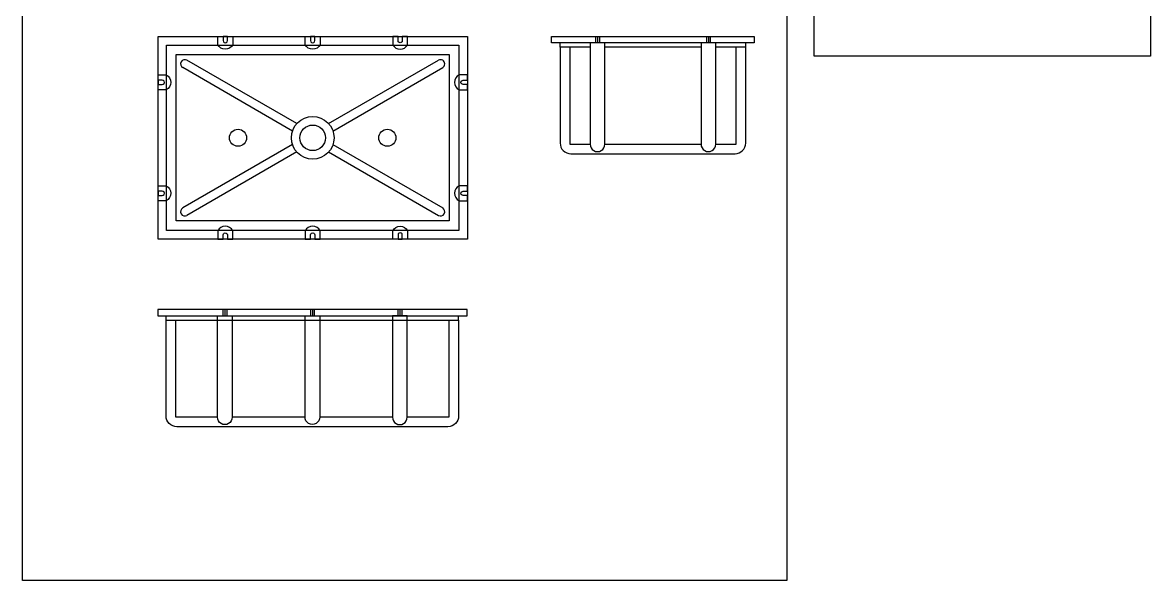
# Model space of a CAD drawing. Header units: millimetres. Extents: x -1461755 to -1310892, y 1449272 to 1531173.
# Drawn here: x -1321699 to -1316412, y 1505330 to 1507945 of the extents above; entities that cross this region are included whole.
import ezdxf

# ---------------------------------------------------------------- set-up
doc = ezdxf.new("R2010")
doc.units = ezdxf.units.MM
doc.header["$LTSCALE"] = 10
doc.layers.get('0').update_dxf_attribs({"linetype": 'CONTINUOUS'})

msp = doc.modelspace()

# ---------------------------------------------------------------- linework, layer by layer
for p, q in [((-1321064.1, 1507880, 0), (-1319614.1, 1507880, 0)), ((-1320739.1, 1507880, 0), (-1320759.1, 1507880, 0)), ((-1320329.1, 1507880, 0), (-1320349.1, 1507880, 0)), ((-1319939.1, 1507880, 0), (-1319919.1, 1507880, 0)), ((-1319013.2, 1507880.2), (-1319013.2, 1507850.2)), ((-1319004.2, 1507880.2), (-1319004.2, 1507850.2)), ((-1318995.2, 1507880.2), (-1318995.2, 1507850.2)), ((-1318493.2, 1507880.2), (-1318493.2, 1507850.2)), ((-1318484.2, 1507880.2), (-1318484.2, 1507850.2)), ((-1318475.2, 1507880.2), (-1318475.2, 1507850.2)), ((-1319179.2, 1507830.2), (-1319179.2, 1507850.2)), ((-1319134.2, 1507830.2), (-1319134.2, 1507375.2)), ((-1318354.2, 1507375.2), (-1318354.2, 1507830.2)), ((-1318309.2, 1507830.2), (-1318309.2, 1507850.2)), ((-1320434, 1507436.7, 0), (-1320948.5, 1507734, 0)), ((-1320413.9, 1507471.3, 0), (-1320928.5, 1507768.7, 0)), ((-1320413.9, 1507471.3, 0), (-1320928.5, 1507768.7, 0)), ((-1320264.3, 1507471.3, 0), (-1319749.8, 1507768.7, 0)), ((-1320264.3, 1507471.3, 0), (-1319749.8, 1507768.7, 0)), ((-1320244.3, 1507436.7, 0), (-1319729.7, 1507734, 0)), ((-1321064.1, 1507675, 0), (-1321064.1, 1507655, 0)), ((-1319614.1, 1507675, 0), (-1319614.1, 1507655, 0)), ((-1320434, 1507373.3, 0), (-1320948.5, 1507075.9, 0)), ((-1320244.3, 1507373.3, 0), (-1319729.7, 1507075.9, 0)), ((-1319134.2, 1507375.2), (-1319038.6, 1507375.2)), ((-1318969.8, 1507375.2), (-1318518.6, 1507375.2)), ((-1318449.8, 1507375.2), (-1318354.2, 1507375.2)), ((-1320413.9, 1507338.6, 0), (-1320928.5, 1507041.3, 0)), ((-1320413.9, 1507338.6, 0), (-1320928.5, 1507041.3, 0)), ((-1320264.3, 1507338.6, 0), (-1319749.8, 1507041.3, 0)), ((-1320264.3, 1507338.6, 0), (-1319749.8, 1507041.3, 0)), ((-1321064.1, 1507155, 0), (-1321064.1, 1507135, 0)), ((-1319614.1, 1507155, 0), (-1319614.1, 1507135, 0)), ((-1320739.1, 1506930, 0), (-1320759.1, 1506930, 0)), ((-1320329.1, 1506930, 0), (-1320349.1, 1506930, 0)), ((-1319939.1, 1506930, 0), (-1319919.1, 1506930, 0)), ((-1321026.2, 1506550.3), (-1321026.2, 1506570.3)), ((-1320759.7, 1506600.3), (-1320759.7, 1506570.3)), ((-1320750.7, 1506600.3), (-1320750.7, 1506570.3)), ((-1320741.7, 1506600.3), (-1320741.7, 1506570.3)), ((-1320349.7, 1506600.3), (-1320349.7, 1506570.3)), ((-1320340.7, 1506600.3), (-1320340.7, 1506570.3)), ((-1320331.7, 1506600.3), (-1320331.7, 1506570.3)), ((-1319939.7, 1506600.3), (-1319939.7, 1506570.3)), ((-1319930.7, 1506600.3), (-1319930.7, 1506570.3)), ((-1319921.7, 1506600.3), (-1319921.7, 1506570.3)), ((-1319655.2, 1506550.3), (-1319655.2, 1506570.3))]:
    msp.add_line(p, q)
for points in [[(-1321699.1, 1511034.5), (-1318116.3, 1511034.5), (-1318116.3, 1505329.7), (-1321699.1, 1505329.7)], [(-1317987.9, 1511034.5), (-1316412.2, 1511034.5), (-1316412.2, 1507788.1), (-1317987.9, 1507788.1)], [(-1319219.2, 1507880.2), (-1318269.2, 1507880.2), (-1318269.2, 1507850.2), (-1319219.2, 1507850.2)], [(-1321065.7, 1506570.3), (-1319615.7, 1506570.3), (-1319615.7, 1506600.3), (-1321065.7, 1506600.3)]]:
    msp.add_lwpolyline(points, close=True)
at = {"elevation": 0}
for points in [[(-1321064.1, 1507880), (-1319614.1, 1507880), (-1319614.1, 1506930), (-1321064.1, 1506930)], [(-1321024.1, 1507840), (-1319654.1, 1507840), (-1319654.1, 1506970), (-1321024.1, 1506970)], [(-1320979.1, 1507795), (-1319699.1, 1507795), (-1319699.1, 1507015), (-1320979.1, 1507015)]]:
    msp.add_lwpolyline(points, close=True, dxfattribs=at)
for points in [[(-1320714.1, 1507880.2), (-1320714.1, 1507841.2, -0.605909), (-1320784.1, 1507841.2), (-1320784.1, 1507880), (-1320759.1, 1507880), (-1320759.1, 1507860.5, 1.050157), (-1320739.1, 1507860.5), (-1320739.1, 1507880), (-1320714.1, 1507880)], [(-1320304.1, 1507880.2), (-1320304.1, 1507841.2, -0.605909), (-1320374.1, 1507841.2), (-1320374.1, 1507880), (-1320349.1, 1507880), (-1320349.1, 1507860.5, 1.050157), (-1320329.1, 1507860.5), (-1320329.1, 1507880), (-1320304.1, 1507880)], [(-1319964.1, 1507880.2), (-1319964.1, 1507841.2, 0.605909), (-1319894.1, 1507841.2), (-1319894.1, 1507880), (-1319919.1, 1507880), (-1319919.1, 1507860.5, -1.050157), (-1319939.1, 1507860.5), (-1319939.1, 1507880), (-1319964.1, 1507880)], [(-1321064.3, 1507700), (-1321025.3, 1507700, -0.605909), (-1321025.3, 1507630), (-1321064.1, 1507630), (-1321064.1, 1507655), (-1321044.6, 1507655, 1.050157), (-1321044.6, 1507675), (-1321064.1, 1507675), (-1321064.1, 1507700)], [(-1319613.9, 1507700), (-1319652.9, 1507700, 0.605909), (-1319652.9, 1507630), (-1319614.1, 1507630), (-1319614.1, 1507655), (-1319633.6, 1507655, -1.050157), (-1319633.6, 1507675), (-1319614.1, 1507675), (-1319614.1, 1507700)], [(-1321064.3, 1507180), (-1321025.3, 1507180, -0.605909), (-1321025.3, 1507110), (-1321064.1, 1507110), (-1321064.1, 1507135), (-1321044.6, 1507135, 1.050157), (-1321044.6, 1507155), (-1321064.1, 1507155), (-1321064.1, 1507180)], [(-1319613.9, 1507180), (-1319652.9, 1507180, 0.605909), (-1319652.9, 1507110), (-1319614.1, 1507110), (-1319614.1, 1507135), (-1319633.6, 1507135, -1.050157), (-1319633.6, 1507155), (-1319614.1, 1507155), (-1319614.1, 1507180)], [(-1320714.1, 1506929.8), (-1320714.1, 1506968.8, 0.605909), (-1320784.1, 1506968.8), (-1320784.1, 1506930), (-1320759.1, 1506930), (-1320759.1, 1506949.5, -1.050157), (-1320739.1, 1506949.5), (-1320739.1, 1506930), (-1320714.1, 1506930)], [(-1320304.1, 1506929.8), (-1320304.1, 1506968.8, 0.605909), (-1320374.1, 1506968.8), (-1320374.1, 1506930), (-1320349.1, 1506930), (-1320349.1, 1506949.5, -1.050157), (-1320329.1, 1506949.5), (-1320329.1, 1506930), (-1320304.1, 1506930)], [(-1319964.1, 1506929.8), (-1319964.1, 1506968.8, -0.605909), (-1319894.1, 1506968.8), (-1319894.1, 1506930), (-1319919.1, 1506930), (-1319919.1, 1506949.5, 1.050157), (-1319939.1, 1506949.5), (-1319939.1, 1506930), (-1319964.1, 1506930)]]:
    msp.add_lwpolyline(points, format="xyb", dxfattribs=at)
msp.add_lwpolyline([(-1319038.6, 1507830.2), (-1319179.2, 1507830.2), (-1319179.2, 1507380.2, 0.414214), (-1319129.2, 1507330.2), (-1318359.2, 1507330.2, 0.414214), (-1318309.2, 1507380.2), (-1318309.2, 1507830.2), (-1318449.8, 1507830.2)], format="xyb")
for points in [[(-1318969.8, 1507850.2), (-1319038.6, 1507850.2), (-1319038.6, 1507375.2, 1.016673), (-1318969.8, 1507375.2)], [(-1318449.8, 1507850.2), (-1318518.6, 1507850.2), (-1318518.6, 1507375.2, 1.016673), (-1318449.8, 1507375.2)], [(-1320785.1, 1506570.3), (-1320716.3, 1506570.3), (-1320716.3, 1506095.3, -1.016673), (-1320785.1, 1506095.3)], [(-1320375.1, 1506570.8), (-1320306.3, 1506570.8), (-1320306.3, 1506095.8, -1.016673), (-1320375.1, 1506095.8)], [(-1319896.3, 1506570.3), (-1319965.1, 1506570.3), (-1319965.1, 1506095.3, 1.016673), (-1319896.3, 1506095.3)], [(-1321026.2, 1506550.3), (-1319655.2, 1506550.3), (-1319655.2, 1506100.3, -0.414214), (-1319705.2, 1506050.3), (-1320976.2, 1506050.3, -0.414214), (-1321026.2, 1506100.3)]]:
    msp.add_lwpolyline(points, format="xyb", close=True)
for points in [[(-1318518.6, 1507830.2), (-1318969.8, 1507830.2)], [(-1320785.1, 1506095.3), (-1320981.2, 1506095.3), (-1320981.2, 1506550.3), (-1320981.2, 1506550.3)], [(-1319700.2, 1506550.3), (-1319700.2, 1506550.3), (-1319700.2, 1506095.3), (-1319896.3, 1506095.3)], [(-1320375.1, 1506095.3), (-1320716.3, 1506095.3)], [(-1319965.1, 1506095.3), (-1320306.3, 1506095.3)]]:
    msp.add_lwpolyline(points)
for centre, radius in [((-1320339.1, 1507405, 0), 100), ((-1320339.1, 1507405, 0), 60), ((-1320689.1, 1507405, 0), 40), ((-1319989.1, 1507405, 0), 40)]:
    msp.add_circle(centre, radius)
for centre, start, end in [((-1320938.5, 1507751.3, 0), 59.9771, 239.9771), ((-1319739.8, 1507751.3, 0), 300.0229, 120.0229), ((-1320938.5, 1507058.6, 0), 120.0229, 300.0229), ((-1319739.8, 1507058.6, 0), 239.9771, 59.9771)]:
    msp.add_arc(centre, 20, start, end)

doc.saveas('drawing.dxf')
